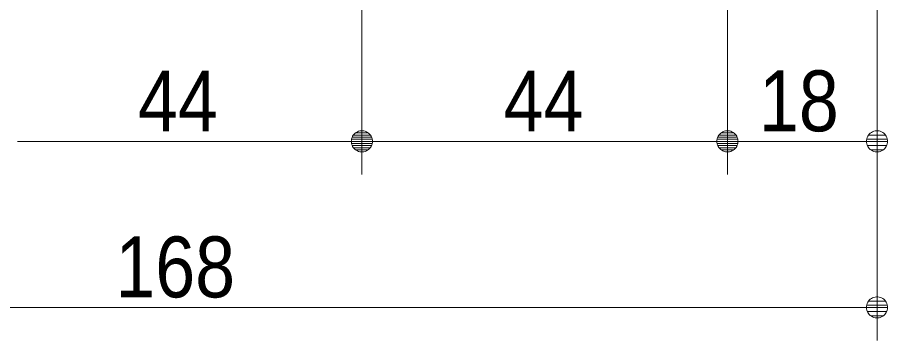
# Model space of a CAD drawing. Units: millimetres, scale not verified, with parts at other scales. Extents: x -6062 to 6062, y -3045 to 3045.
# Drawn here: x 1063 to 1587, y -2440 to -2245 of the extents above; entities that cross this region are included whole.
import ezdxf
from ezdxf.enums import TextEntityAlignment as Align

# ---------------------------------------------------------------- set-up
doc = ezdxf.new("R2010")
doc.units = ezdxf.units.MM
doc.header["$LTSCALE"] = 20
doc.layers.add('0-1_2寸法-1', color=7, linetype='Continuous', lineweight=9)
doc.layers.add('0-2_0', color=7, linetype='Continuous', lineweight=9)
doc.styles.add('ＭＳ Ｐゴシック', font='')
doc.styles.get('ＭＳ Ｐゴシック').set_extended_font_data('MS PGothic')

# ---------------------------------------------------------------- blocks, each defined once
blk = doc.blocks.new('_Dot')
at = {"layer": '0-2_0'}
for p, q in [((-10, 0), (-20, 0)), ((9.78, 2), (-9.78, 2)), ((7.99, 6), (-7.99, 6)), ((9.16, -3.98), (-9.16, -3.98)), ((6, -7.98), (-6, -7.98))]:
    blk.add_line(p, q, dxfattribs=at)
for points in [[(10, 0), (9.92, 1.25), (9.69, 2.49), (9.3, 3.68), (8.76, 4.82), (8.09, 5.88), (7.29, 6.85), (6.37, 7.71), (5.36, 8.44), (4.26, 9.05), (3.09, 9.51), (1.87, 9.82), (0.63, 9.98), (-0.63, 9.98), (-1.87, 9.82), (-3.09, 9.51), (-4.26, 9.05), (-5.36, 8.44), (-6.37, 7.71), (-7.29, 6.85), (-8.09, 5.88), (-8.76, 4.82), (-9.3, 3.68), (-9.69, 2.49), (-9.92, 1.25), (-10, 0), (0, 0)], [(-10, 0), (-9.92, -1.25), (-9.69, -2.49), (-9.3, -3.68), (-8.76, -4.82), (-8.09, -5.88), (-7.29, -6.85), (-6.37, -7.71), (-5.36, -8.44), (-4.26, -9.05), (-3.09, -9.51), (-1.87, -9.82), (-0.63, -9.98), (0.63, -9.98), (1.87, -9.82), (3.09, -9.51), (4.26, -9.05), (5.36, -8.44), (6.37, -7.71), (7.29, -6.85), (8.09, -5.88), (8.76, -4.82), (9.3, -3.68), (9.69, -2.49), (9.92, -1.25), (10, 0), (0, 0)]]:
    blk.add_lwpolyline(points, close=True, dxfattribs=at)

msp = doc.modelspace()

# ---------------------------------------------------------------- linework, layer by layer
at = {"layer": '0-1_2寸法-1'}
for p, q in [((1270.68, -2240), (1270.68, -2340)), ((1270.68, -2240), (1270.68, -2340)), ((1490.68, -2240), (1490.68, -2340)), ((1490.68, -2240), (1490.68, -2340)), ((1580.68, -2240), (1580.68, -2340)), ((1063.4, -2320), (1257.97, -2320)), ((1283.4, -2320), (1477.97, -2320)), ((1567.97, -2320), (1503.4, -2320)), ((1580.68, -2340), (1580.68, -2440)), ((753.4, -2420), (1567.97, -2420))]:
    msp.add_line(p, q, dxfattribs=at)

# ---------------------------------------------------------------- block references
at = {"layer": '0-1_2寸法-1', "xscale": 0.6356201, "yscale": 0.6356201}
for p in [(1270.68, -2320), (1490.68, -2320), (1580.68, -2320), (1580.68, -2420)]:
    msp.add_blockref('_Dot', p, dxfattribs=at)
at = {"layer": '0-1_2寸法-1', "xscale": 0.6356201, "yscale": 0.6356201, "rotation": 180}
for p in [(1270.68, -2320), (1490.68, -2320)]:
    msp.add_blockref('_Dot', p, dxfattribs=at)

# ---------------------------------------------------------------- texts
at = {"layer": '0-1_2寸法-1', "style": 'ＭＳ Ｐゴシック', "width": 0.9}
for s, p in [('44', (1135.99, -2325.06)), ('44', (1355.99, -2325.06)), ('18', (1509.65, -2324.96)), ('168', (1122.36, -2424.96))]:
    msp.add_text(s, height=36.66, dxfattribs=at).set_placement(p, align=Align.BOTTOM_LEFT)

doc.saveas('drawing.dxf')
